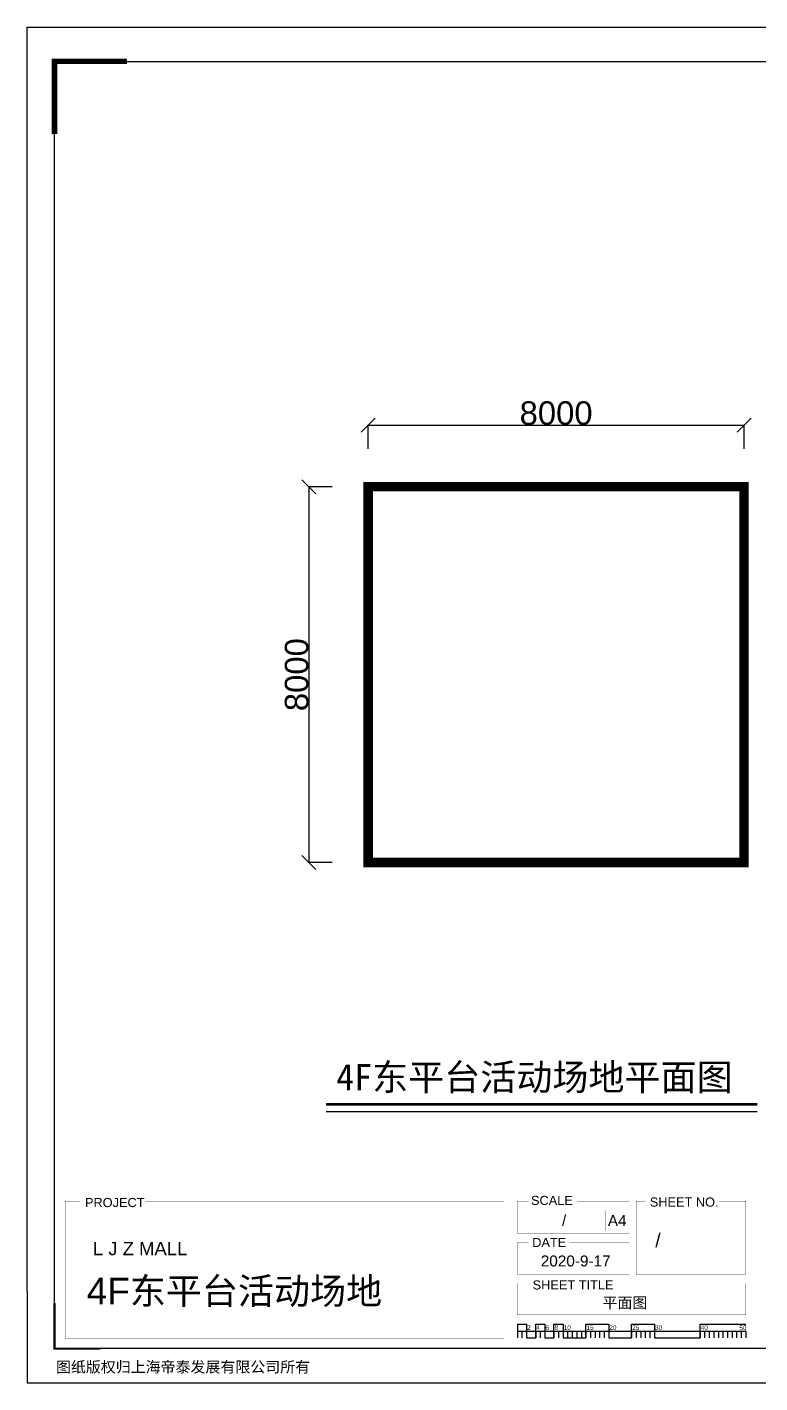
# Model space of a CAD drawing. Header units: inches. Extents: x -3944 to 36880, y -14937 to 13931.
# Drawn here: x -3944 to 11651, y -14937 to 13931 of the extents above; entities that cross this region are included whole.
import ezdxf
from ezdxf.enums import TextEntityAlignment as Align

# ---------------------------------------------------------------- set-up
doc = ezdxf.new("R2010")
doc.units = ezdxf.units.IN
doc.header["$MEASUREMENT"] = 0
doc.layers.add('DIM', color=3, linetype='Continuous')
doc.layers.add('WALL', color=255, linetype='Continuous')
doc.styles.get("Standard").update_dxf_attribs({"font": 'arial.ttf'})
doc.dimstyles.new('DIM-200MM', dxfattribs={"dimtxt": 200, "dimasz": 120, "dimexe": 10, "dimexo": 10, "dimgap": 0.7, "dimtad": 1, "dimdec": 0, "dimrnd": 5, "dimzin": 1, "dimdsep": 46, "dimtxsty": 'Standard', "dimblk": 'OBLIQUE', "dimcen": 0.5, "dimdle": 1, "dimclrd": 256, "dimclre": 256, "dimclrt": 7, "dimaunit": 1, "dimadec": 0, "dimazin": 0, "dimtfac": 1, "dimtdec": 0, "dimtix": 1, "dimtmove": 2, "dimatfit": 3, "dimfxl": 0, "dimtolj": 1, "dimtzin": 1, "dimarcsym": 0})

# ---------------------------------------------------------------- blocks, each defined once
blk = doc.blocks.new('_Oblique')
at = {"color": 0, "linetype": 'ByBlock', "lineweight": -2}
blk.add_line((-0.5, -0.5), (0.5, 0.5), dxfattribs=at)
blk = doc.blocks.new('*D46')
at = {"layer": 'DEFPOINTS', "color": 0, "transparency": 16777216}
for p in [(11314, 5454), (3314, 4143), (11314, 4143)]:
    blk.add_point(p, dxfattribs=at)
at = {"layer": 'DIM', "lineweight": -2, "transparency": 16777216}
for p, q in [((3313, 5454), (11315, 5454)), ((3314, 4954), (3314, 5464)), ((11314, 4954), (11314, 5464))]:
    blk.add_line(p, q, dxfattribs=at)
at = {"layer": 'DIM', "lineweight": -2, "transparency": 16777216, "xscale": 300, "yscale": 300, "zscale": 300, "rotation": 180}
blk.add_blockref('_Oblique', (3314, 5454), dxfattribs=at)
at = {"layer": 'DIM', "lineweight": -2, "transparency": 16777216, "xscale": 300, "yscale": 300, "zscale": 300}
blk.add_blockref('_Oblique', (11314, 5454), dxfattribs=at)
at = {"layer": 'DIM', "color": 7, "transparency": 16777216, "insert": (7314, 5710), "char_height": 500, "attachment_point": 5}
blk.add_mtext('\\A1;8000', dxfattribs=at)
blk = doc.blocks.new('*D47')
at = {"layer": 'DEFPOINTS', "color": 0, "transparency": 16777216}
for p in [(3314, 4143), (2050, -3857), (3314, -3857)]:
    blk.add_point(p, dxfattribs=at)
at = {"layer": 'DIM', "lineweight": -2, "transparency": 16777216}
for p, q in [((2550, 4143), (2040, 4143)), ((2050, 4144), (2050, -3858)), ((2550, -3857), (2040, -3857))]:
    blk.add_line(p, q, dxfattribs=at)
at = {"layer": 'DIM', "lineweight": -2, "transparency": 16777216, "xscale": 300, "yscale": 300, "zscale": 300}
for p, rotation in [((2050, 4143), 90), ((2050, -3857), 270)]:
    blk.add_blockref('_Oblique', p, dxfattribs=dict(at, rotation=rotation))
at = {"layer": 'DIM', "color": 7, "transparency": 16777216, "insert": (1794, 143), "char_height": 500, "attachment_point": 5, "rotation": 90}
blk.add_mtext('\\A1;8000', dxfattribs=at)

msp = doc.modelspace()

# ---------------------------------------------------------------- linework, layer by layer
at = {"color": 8}
msp.add_line((6490.2, -13833.4), (11350.2, -13833.4), dxfattribs=at)
for points in [[(-3944.2, -12993.4), (-3944.2, 13931), (34935.8, 13931)], [(2418.5, -9155.5), (11596.5, -9155.5)], [(-3944.2, -12993.4), (-3944.2, -14937.4), (34935.8, -14937.4)], [(6490.2, -13687.6), (6490.2, -13979.2)], [(6684.6, -13833.4), (6684.6, -13979.2)], [(8434.2, -13833.4), (8434.2, -13979.2)], [(8920.2, -13833.4), (8920.2, -13979.2)], [(11350.2, -13833.4), (11350.2, -13979.2)]]:
    msp.add_lwpolyline(points)
for points, const_width in [([(-3361, 11658.3), (-3361, 13202), (-1817.2, 13202)], 116.6), ([(2418.5, -9007.6), (11596.5, -9007.6)], 56.2), ([(-1427.4, -11068), (6212.9, -11068), (6212.9, -13983.4), (-3136, -13983.4), (-3136, -11068), (-2810.1, -11068)], 4.86), ([(7757.6, -11068), (8871.6, -11068), (8871.6, -11748.4), (6490.2, -11748.4), (6490.2, -11068), (6733.2, -11068)], 4.86), ([(10780.9, -11068), (11350.2, -11068), (11350.2, -12623.2), (9017.4, -12623.2), (9017.4, -11068), (9211.8, -11068)], 4.86), ([(8371.6, -11263), (8371.6, -11696.2)], 4.86), ([(7605.9, -11942.8), (8871.6, -11942.8), (8871.6, -12623.2), (6490.2, -12623.2), (6490.2, -11942.8), (6733.2, -11942.8)], 4.86), ([(8381.2, -12817.6), (11350.2, -12817.6), (11350.2, -13488.1), (6490.2, -13488.1), (6490.2, -12817.6), (6733.2, -12817.6)], 4.86), ([(-3361, -13236.4), (-3361, -14208.4), (-2389, -14208.4)], 48.6), ([(6684.6, -13687.6), (6684.6, -13833.4)], 9.72), ([(6879, -13687.6), (6879, -13833.4)], 9.72), ([(7073.4, -13687.6), (7073.4, -13833.4)], 9.72), ([(7267.8, -13687.6), (7267.8, -13833.4)], 9.72), ([(7462.2, -13687.6), (7462.2, -13833.4)], 9.72), ([(7948.2, -13687.6), (7948.2, -13833.4)], 9.72), ([(8434.2, -13687.6), (8434.2, -13833.4)], 9.72), ([(8920.2, -13687.6), (8920.2, -13833.4)], 9.72), ([(9406.2, -13687.6), (9406.2, -13833.4)], 9.72), ([(10378.2, -13687.6), (10378.2, -13833.4)], 9.72), ([(11350.2, -13687.6), (11350.2, -13833.4)], 9.72)]:
    msp.add_lwpolyline(points, dxfattribs=dict(const_width=const_width))
msp.add_lwpolyline([(-3361, 13202), (36296.6, 13202), (36296.6, -14208.4), (-3361, -14208.4)], close=True)
for points in [[(6490.2, -13687.6), (6684.6, -13687.6), (6684.6, -13979.2), (6879, -13979.2), (6879, -13687.6), (7073.4, -13687.6), (7073.4, -13979.2), (7267.8, -13979.2), (7267.8, -13687.6), (7462.2, -13687.6), (7462.2, -13979.2), (7948.2, -13979.2), (7948.2, -13687.6), (8434.2, -13687.6), (8434.2, -13979.2), (8920.2, -13979.2), (8920.2, -13687.6), (9406.2, -13687.6), (9406.2, -13979.2), (10378.2, -13979.2), (10378.2, -13687.6), (11350.2, -13687.6)], [(6587.4, -13833.4), (6587.4, -13979.2)], [(6879, -13833.4), (6879, -13979.2)], [(6976.2, -13833.4), (6976.2, -13979.2)], [(7073.4, -13833.4), (7073.4, -13979.2)], [(7267.8, -13833.4), (7267.8, -13979.2)], [(7365, -13833.4), (7365, -13979.2)], [(7462.2, -13833.4), (7462.2, -13979.2)], [(7559.4, -13833.4), (7559.4, -13979.2)], [(7656.6, -13833.4), (7656.6, -13979.2)], [(7753.8, -13833.4), (7753.8, -13979.2)], [(7851, -13833.4), (7851, -13979.2)], [(7948.2, -13833.4), (7948.2, -13979.2)], [(8045.4, -13833.4), (8045.4, -13979.2)], [(8142.6, -13833.4), (8142.6, -13979.2)], [(8239.8, -13833.4), (8239.8, -13979.2)], [(8337, -13833.4), (8337, -13979.2)], [(9017.4, -13833.4), (9017.4, -13979.2)], [(9114.6, -13833.4), (9114.6, -13979.2)], [(9211.8, -13833.4), (9211.8, -13979.2)], [(9309, -13833.4), (9309, -13979.2)], [(9406.2, -13833.4), (9406.2, -13979.2)], [(10378.2, -13833.4), (10378.2, -13979.2)], [(10475.4, -13833.4), (10475.4, -13979.2)], [(10572.6, -13833.4), (10572.6, -13979.2)], [(10669.8, -13833.4), (10669.8, -13979.2)], [(10767, -13833.4), (10767, -13979.2)], [(10864.2, -13833.4), (10864.2, -13979.2)], [(10961.4, -13833.4), (10961.4, -13979.2)], [(11058.6, -13833.4), (11058.6, -13979.2)], [(11155.8, -13833.4), (11155.8, -13979.2)], [(11253, -13833.4), (11253, -13979.2)]]:
    msp.add_lwpolyline(points, dxfattribs=at)
at = {"layer": 'WALL', "const_width": 200}
msp.add_lwpolyline([(3313.9, -3856.7), (11313.9, -3856.7), (11313.9, 4143.3), (3313.9, 4143.3)], close=True, dxfattribs=at)

# ---------------------------------------------------------------- texts
for s, height, p in [('SCALE', 194.4, (6779.3, -11149.4)), ('PROJECT', 194.4, (-2713.5, -11193.8)), ('SHEET NO.', 194.4, (9308, -11184.1)), ('A4', 233.28, (8415.1, -11597.4)), ('DATE', 194.4, (6805.9, -12044.2)), ('SHEET TITLE', 194.4, (6814.7, -12948.4)), ('2', 97.2, (6697.9, -13807.8)), ('4', 97.2, (6892.3, -13807.8)), ('6', 97.2, (7086.7, -13807.8)), ('8', 97.2, (7281.1, -13807.8)), ('10', 97.2, (7475.5, -13807.8)), ('15', 97.2, (7961.5, -13807.8)), ('20', 97.2, (8447.5, -13807.8)), ('25', 97.2, (8933.5, -13807.8)), ('30', 97.2, (9419.5, -13807.8)), ('40', 97.2, (10391.5, -13807.8)), ('50', 97.2, (11214.2, -13811.3)), ('图纸版权归上海帝泰发展有限公司所有', 233.28, (-3331.2, -14714.8))]:
    msp.add_text(s, height=height).set_placement(p)
at = {"attachment_point": 1}
for s, insert, char_height, width in [('{\\fSimSun|b0|i0|c134|p2;4F东平台活动场地平面图}', (2633, -8146.6), 562.5, 9193.583), ('L J Z MALL', (-2544.6, -11936.8), 281.25, 7659.093)]:
    msp.add_mtext(s, dxfattribs=dict(at, insert=insert, char_height=char_height, width=width))
for tag, text, p in [('/', 'AS NOTED', (7529.2, -11593.8)), ('2020-9-17', '2020-7-22', (8473.4, -12457.8))]:
    msp.add_attdef(tag, text=text, height=233.28).set_placement(p, align=Align.RIGHT)
for tag, p, s, height in [('/', (9424.5, -12047.7), 'SHEET NO.', 291.6), ('4F东平台活动场地', (-2676.4, -13262), '###############', 562.5), ('平面图', (8301.6, -13347.3), 'SHEET-TITLE', 233.28)]:
    msp.add_attdef(tag, p, s, height=height)

# ---------------------------------------------------------------- dimensions: what is measured, and where the dimension line sits
at = {"layer": 'DIM'}
dim = msp.add_linear_dim(base=(11313.9, 5454.1), p1=(3313.9, 4143.3), p2=(11313.9, 4143.3), dimstyle='DIM-200MM', override={"dimtxt": 500, "dimasz": 300}, dxfattribs=at)
dim.commit()
dim.dimension.update_dxf_attribs({"geometry": '*D46', "text_midpoint": (7313.9, 5710)})
dim = msp.add_linear_dim(base=(2049.9, -3856.7), p1=(3313.9, 4143.3), p2=(3313.9, -3856.7), angle=90, dimstyle='DIM-200MM', override={"dimtxt": 500, "dimasz": 300}, dxfattribs=at)
dim.commit()
dim.dimension.update_dxf_attribs({"geometry": '*D47', "text_midpoint": (1793.9, 143.3)})

doc.saveas('drawing.dxf')
